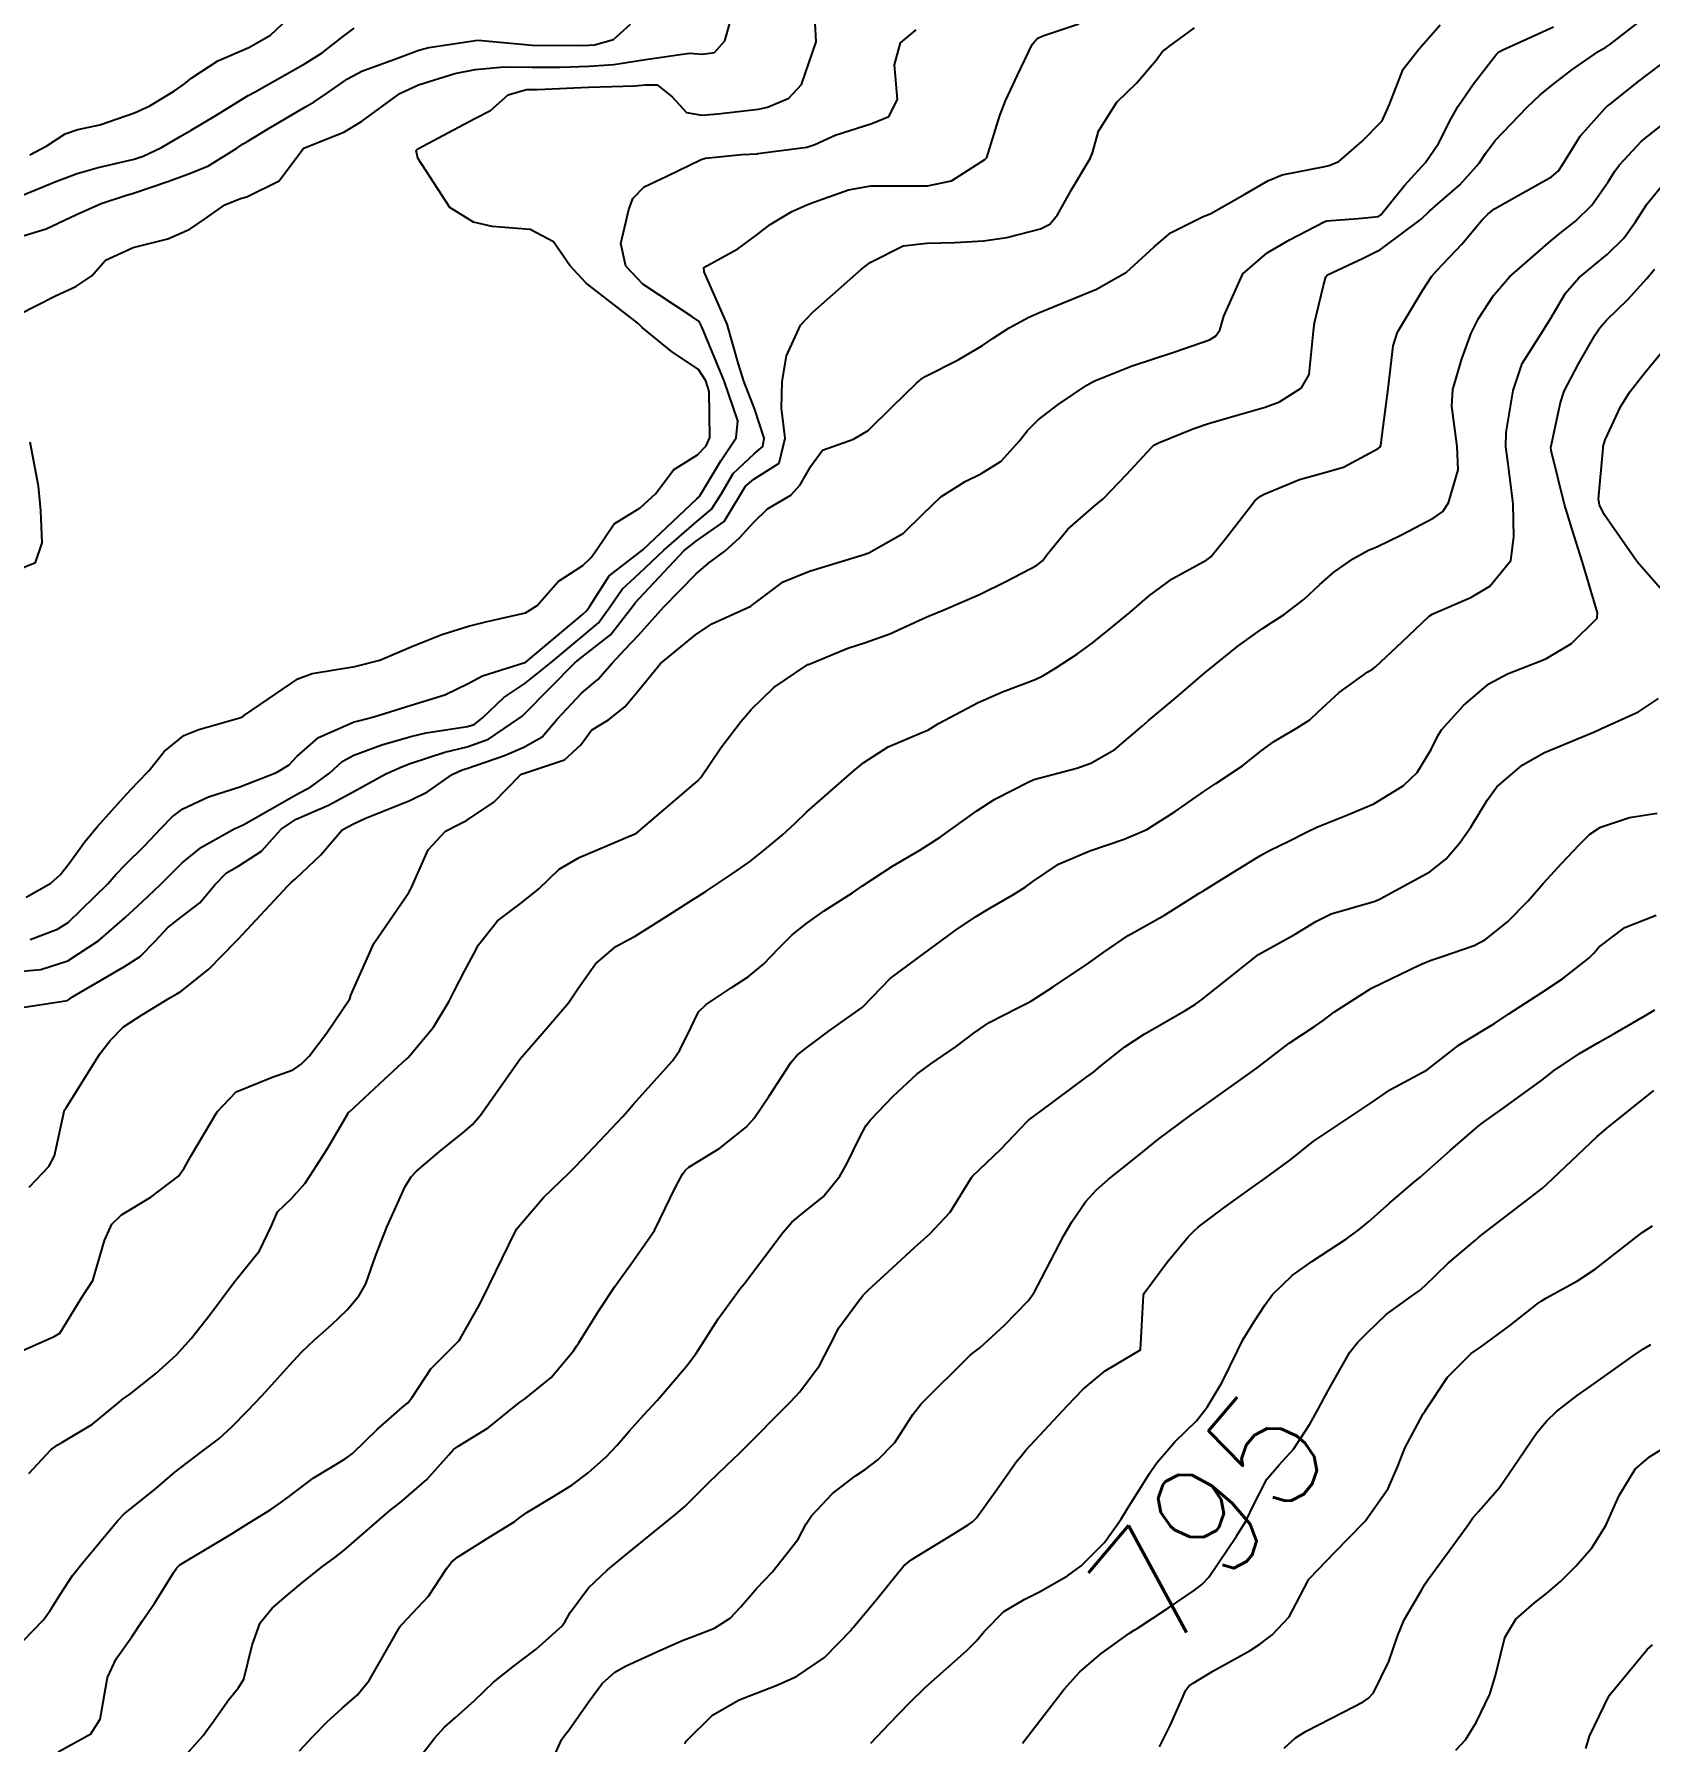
# Model space of a CAD drawing. Header units: metres. Extents: x 307586 to 320046, y 7427249 to 7434250.
# Drawn here: x 319007.4 to 319064.4, y 7429975.6 to 7430035.9 of the extents above; entities that cross this region are included whole.
import ezdxf
from ezdxf.enums import TextEntityAlignment as Align

# ---------------------------------------------------------------- set-up
doc = ezdxf.new("R2010")
doc.units = ezdxf.units.M
doc.header["$MEASUREMENT"] = 0
for name, color, linetype in [('Cotas', 45, 'Continuous'), ('Curvas de Nivel 1m', 11, 'Continuous'), ('Curvas de Nivel 5m', 15, 'Continuous')]:
    doc.layers.add(name, color=color, linetype=linetype)
doc.styles.add('Style-STANDARD', font='STANDARD.shx')

msp = doc.modelspace()

# ---------------------------------------------------------------- linework, layer by layer
at = {"layer": 'Curvas de Nivel 1m', "flags": 128}
for points, elevation in [([(319006.874, 7430025.962), (319008.171, 7430026.62), (319008.889, 7430026.955), (319009.452, 7430027.334), (319009.942, 7430027.884), (319010.908, 7430028.332), (319012.138, 7430028.63), (319012.914, 7430028.975), (319013.429, 7430029.333), (319014.144, 7430029.838), (319014.702, 7430030.056), (319014.927, 7430030.119), (319016.064, 7430030.685), (319016.894, 7430031.801), (319016.953, 7430031.844), (319018.348, 7430032.397), (319018.963, 7430032.779), (319020.322, 7430033.76), (319020.976, 7430034.071), (319022.255, 7430034.463), (319022.982, 7430034.615), (319023.995, 7430034.708), (319024.983, 7430034.689), (319025.975, 7430034.687), (319026.983, 7430034.724), (319027.873, 7430034.782), (319028.986, 7430034.965), (319030.543, 7430035.184), (319030.996, 7430035.155), (319031.414, 7430035.208), (319031.782, 7430035.622), (319032.053, 7430036.579)], 779), ([(319006.601, 7430002.758), (319007.653, 7430002.859), (319008.606, 7430003.166), (319009.704, 7430003.884), (319010.621, 7430004.675), (319011.239, 7430005.252), (319011.878, 7430005.858), (319012.257, 7430006.236), (319012.644, 7430006.62), (319013.327, 7430007.169), (319014.501, 7430007.832), (319014.612, 7430007.882), (319014.664, 7430007.902), (319014.813, 7430007.977), (319016.675, 7430009.026), (319017.174, 7430009.299), (319017.838, 7430009.788), (319018.284, 7430010.189), (319018.692, 7430010.418), (319019.679, 7430010.784), (319020.703, 7430011.081), (319021.249, 7430011.2), (319022.708, 7430011.427), (319022.938, 7430011.499), (319023.219, 7430011.725), (319023.988, 7430012.45), (319024.725, 7430012.941), (319025.675, 7430013.696), (319026.742, 7430014.592), (319027.329, 7430015.092), (319027.752, 7430015.67), (319028.159, 7430016.269), (319028.771, 7430016.84), (319029.635, 7430017.647), (319030.793, 7430018.66), (319031.319, 7430019.103), (319031.657, 7430019.621), (319032.082, 7430020.35), (319032.825, 7430021.063), (319033.123, 7430021.312), (319033.176, 7430021.607), (319032.843, 7430022.613), (319032.452, 7430023.614), (319032.265, 7430024.21), (319031.865, 7430025.62), (319031.054, 7430027.475), (319031.039, 7430027.629), (319032.242, 7430028.285), (319032.915, 7430028.775), (319033.387, 7430029.137), (319034.144, 7430029.598), (319034.681, 7430029.838), (319034.928, 7430029.93), (319036.142, 7430030.364), (319036.937, 7430030.505), (319037.985, 7430030.502), (319038.937, 7430030.501), (319039.783, 7430030.684), (319040.952, 7430031.429), (319040.994, 7430031.468), (319041.022, 7430031.509), (319041.49, 7430032.982), (319041.679, 7430033.503), (319042.097, 7430034.388), (319042.63, 7430035.494), (319042.798, 7430035.699), (319043.006, 7430035.802), (319044.266, 7430036.222)], 782), ([(319006.911, 7430028.702), (319007.841, 7430028.983), (319008.919, 7430029.491), (319009.786, 7430029.887), (319010.64, 7430030.162), (319010.929, 7430030.244), (319012.138, 7430030.655), (319012.939, 7430030.951), (319013.571, 7430031.216), (319014.565, 7430031.834), (319014.796, 7430031.99), (319014.955, 7430032.087), (319015.649, 7430032.509), (319016.968, 7430033.285), (319017.292, 7430033.474), (319017.768, 7430033.792), (319018.478, 7430034.284), (319018.981, 7430034.556), (319020.234, 7430035.01), (319020.988, 7430035.29), (319021.348, 7430035.388), (319022.992, 7430035.638), (319023.081, 7430035.64), (319024.991, 7430035.473), (319026.766, 7430035.459), (319026.991, 7430035.467), (319027.185, 7430035.484), (319027.855, 7430035.671), (319028.452, 7430036.215)], 778), ([(319006.926, 7430030.146), (319008.186, 7430030.656), (319008.939, 7430030.943), (319009.674, 7430031.156), (319010.947, 7430031.442), (319011.266, 7430031.548), (319011.906, 7430031.86), (319012.569, 7430032.242), (319012.959, 7430032.469), (319013.823, 7430032.983), (319014.971, 7430033.687), (319015.212, 7430033.826), (319016.983, 7430034.825), (319017.58, 7430035.201), (319018.328, 7430035.787), (319018.709, 7430036.071)], 777), ([(319006.994, 7430001.509), (319008.591, 7430001.766), (319008.674, 7430001.816), (319008.777, 7430001.897), (319010.604, 7430002.961), (319011.162, 7430003.31), (319011.693, 7430003.859), (319012.136, 7430004.337), (319012.622, 7430004.712), (319013.263, 7430005.207), (319013.791, 7430005.838), (319014.21, 7430006.263), (319014.643, 7430006.509), (319015.441, 7430007.028), (319016.138, 7430007.808), (319016.667, 7430008.163), (319017.805, 7430008.656), (319018.676, 7430009.119), (319019.829, 7430009.763), (319020.418, 7430010.023), (319020.689, 7430010.128), (319021.909, 7430010.523), (319022.698, 7430010.707), (319023.447, 7430010.977), (319024.522, 7430011.712), (319024.629, 7430011.796), (319024.715, 7430011.871), (319026.499, 7430013.684), (319026.735, 7430013.874), (319027.748, 7430014.665), (319028.523, 7430015.662), (319028.619, 7430015.797), (319028.757, 7430015.942), (319030.345, 7430017.637), (319030.786, 7430017.978), (319031.755, 7430018.659), (319032.341, 7430019.615), (319032.508, 7430019.912), (319032.811, 7430020.156), (319033.695, 7430020.726), (319033.91, 7430021.599), (319033.78, 7430022.664), (319033.807, 7430023.6), (319033.957, 7430024.509), (319034.449, 7430025.594), (319034.66, 7430025.817), (319034.887, 7430026.045), (319036.602, 7430027.565), (319036.905, 7430027.798), (319038.075, 7430028.384), (319038.912, 7430028.483), (319039.893, 7430028.505), (319040.914, 7430028.57), (319041.735, 7430028.682), (319042.918, 7430028.987), (319043.249, 7430029.157), (319043.524, 7430029.484), (319044.027, 7430030.389), (319044.675, 7430031.473), (319044.757, 7430031.67), (319044.963, 7430032.431), (319045.611, 7430033.46), (319046.308, 7430034.125), (319046.995, 7430034.936), (319047.209, 7430035.229), (319047.468, 7430035.435), (319048.357, 7430036.079)], 783), ([(319007.227, 7429985.069), (319008.011, 7429985.904), (319008.229, 7429986.068), (319008.397, 7429986.163), (319009.474, 7429986.817), (319010.419, 7429987.589), (319010.574, 7429987.715), (319010.779, 7429987.866), (319011.695, 7429988.592), (319012.437, 7429989.263), (319012.96, 7429989.842), (319013.616, 7429990.672), (319014.473, 7429991.82), (319015.367, 7429992.928), (319015.796, 7429993.807), (319016.001, 7429994.301), (319016.503, 7429994.778), (319016.983, 7429995.321), (319017.281, 7429995.792), (319017.767, 7429996.544), (319018.492, 7429997.781), (319018.512, 7429997.811), (319018.543, 7429997.836), (319019.777, 7429998.984), (319020.563, 7429999.711), (319020.585, 7429999.727), (319020.608, 7429999.75), (319021.503, 7430000.817), (319022.059, 7430001.735), (319022.237, 7430002.093), (319022.604, 7430002.793), (319022.925, 7430003.411), (319023.098, 7430003.725), (319023.77, 7430004.57), (319024.628, 7430005.218), (319025.221, 7430005.701), (319025.938, 7430006.396), (319026.65, 7430006.811), (319027.262, 7430007.066), (319028.663, 7430007.66), (319030.68, 7430009.382), (319030.816, 7430009.495), (319030.932, 7430009.628), (319031.641, 7430010.679), (319032.355, 7430011.614), (319032.522, 7430011.805), (319032.717, 7430012.026), (319033.517, 7430012.81), (319034.673, 7430013.591), (319034.711, 7430013.612), (319034.733, 7430013.622), (319036.119, 7430014.192), (319036.745, 7430014.398), (319037.603, 7430014.698), (319038.758, 7430015.231), (319038.972, 7430015.325), (319039.483, 7430015.529), (319040.769, 7430016.092), (319041.722, 7430016.552), (319042.779, 7430017.107), (319042.99, 7430017.278), (319043.148, 7430017.486), (319043.881, 7430018.39), (319044.8, 7430019.188), (319045.124, 7430019.465), (319045.947, 7430020.322), (319046.83, 7430021.271), (319046.919, 7430021.352), (319047.084, 7430021.437), (319048.323, 7430021.94), (319048.84, 7430022.121), (319049.857, 7430022.418), (319050.846, 7430022.691), (319051.348, 7430022.885), (319052.122, 7430023.377), (319052.391, 7430023.844), (319052.549, 7430025.373), (319052.587, 7430025.672), (319052.899, 7430026.986), (319052.979, 7430027.292), (319053.048, 7430027.369), (319054.306, 7430027.959), (319054.912, 7430028.261), (319056.351, 7430029.329), (319056.639, 7430029.612), (319056.931, 7430029.873), (319057.717, 7430030.537), (319058.394, 7430031.306), (319058.618, 7430031.642), (319058.961, 7430032.102), (319060.085, 7430033.283), (319060.545, 7430033.711), (319060.985, 7430034.066), (319061.663, 7430034.594), (319062.618, 7430035.254), (319062.858, 7430035.398), (319063.005, 7430035.489), (319063.991, 7430036.262)], 786), ([(319007.24, 7429995.178), (319007.941, 7429995.906), (319008.137, 7429996.285), (319008.495, 7429997.9), (319008.515, 7429997.928), (319008.544, 7429997.969), (319009.738, 7429999.882), (319010.097, 7430000.35), (319010.577, 7430000.828), (319011.201, 7430001.247), (319012.208, 7430001.854), (319012.451, 7430001.995), (319012.595, 7430002.082), (319013.579, 7430002.865), (319014.517, 7430003.831), (319014.566, 7430003.878), (319014.614, 7430003.93), (319016.369, 7430005.804), (319016.502, 7430005.935), (319016.637, 7430006.06), (319017.538, 7430006.903), (319018.287, 7430007.784), (319018.528, 7430007.918), (319018.665, 7430007.981), (319019.079, 7430008.186), (319020.674, 7430008.823), (319021.293, 7430009.128), (319022.164, 7430009.735), (319022.514, 7430009.903), (319022.686, 7430009.952), (319024.008, 7430010.402), (319024.698, 7430010.695), (319025.34, 7430011.064), (319025.864, 7430011.693), (319026.722, 7430012.605), (319027.308, 7430013.093), (319027.814, 7430013.669), (319028.257, 7430014.146), (319028.743, 7430014.654), (319029.634, 7430015.647), (319030.775, 7430016.811), (319031.21, 7430017.194), (319031.778, 7430017.62), (319032.307, 7430018.095), (319032.793, 7430018.63), (319033.291, 7430019.112), (319034.11, 7430019.597), (319034.443, 7430019.959), (319034.818, 7430020.61), (319035.232, 7430021.178), (319036.326, 7430021.568), (319036.836, 7430021.872), (319037.686, 7430022.71), (319038.54, 7430023.543), (319038.712, 7430023.685), (319038.856, 7430023.776), (319040.018, 7430024.37), (319040.873, 7430024.873), (319041.248, 7430025.136), (319041.811, 7430025.501), (319042.511, 7430025.87), (319042.888, 7430026.035), (319043.918, 7430026.454), (319044.897, 7430026.865), (319045.956, 7430027.454), (319046.912, 7430028.336), (319047.504, 7430028.847), (319048.661, 7430029.423), (319048.849, 7430029.496), (319048.925, 7430029.534), (319050.126, 7430030.211), (319050.942, 7430030.686), (319051.443, 7430030.888), (319052.95, 7430031.191), (319053.101, 7430031.218), (319053.445, 7430031.365), (319054.25, 7430032.068), (319054.967, 7430032.793), (319055.223, 7430033.346), (319055.71, 7430034.621), (319056.264, 7430035.331), (319057.012, 7430036.19)], 784), ([(319007.266, 7430031.599), (319007.872, 7430031.911), (319008.517, 7430032.345), (319008.959, 7430032.498), (319009.735, 7430032.663), (319010.965, 7430033.08), (319011.499, 7430033.333), (319012.376, 7430033.856), (319012.719, 7430034.109), (319012.978, 7430034.317), (319013.904, 7430034.921), (319014.988, 7430035.387), (319015.755, 7430035.819), (319016.393, 7430036.418)], 776), ([(319007.282, 7430003.913), (319008.241, 7430004.279), (319008.619, 7430004.517), (319010.013, 7430005.879), (319010.305, 7430006.208), (319010.643, 7430006.566), (319011.306, 7430007.211), (319011.912, 7430007.858), (319012.283, 7430008.237), (319012.67, 7430008.525), (319013.572, 7430008.943), (319014.678, 7430009.306), (319015.968, 7430009.811), (319016.411, 7430010.08), (319016.691, 7430010.367), (319017.452, 7430011.042), (319018.71, 7430011.59), (319018.858, 7430011.631), (319019.399, 7430011.77), (319020.717, 7430012.184), (319021.908, 7430012.551), (319022.725, 7430012.945), (319023.237, 7430013.216), (319024.733, 7430013.688), (319024.773, 7430013.709), (319026.75, 7430015.373), (319026.911, 7430015.519), (319027.023, 7430015.677), (319027.7, 7430016.74), (319028.782, 7430017.581), (319028.886, 7430017.658), (319030.801, 7430019.466), (319030.885, 7430019.547), (319030.942, 7430019.629), (319031.637, 7430020.805), (319032.181, 7430021.617), (319032.245, 7430022.21), (319031.761, 7430023.621), (319030.971, 7430025.529), (319030.928, 7430025.629), (319030.874, 7430025.715), (319030.617, 7430025.894), (319028.894, 7430027.039), (319028.292, 7430027.666), (319028.114, 7430028.465), (319028.399, 7430029.665), (319028.533, 7430030.06), (319028.935, 7430030.468), (319029.742, 7430030.847), (319030.95, 7430031.436), (319031.101, 7430031.478), (319032.389, 7430031.616), (319032.925, 7430031.639), (319032.953, 7430031.642), (319034.675, 7430031.873), (319034.957, 7430031.958), (319035.677, 7430032.296), (319036.964, 7430032.708), (319037.57, 7430032.951), (319037.878, 7430033.551), (319037.774, 7430034.769), (319037.976, 7430035.55), (319038.539, 7430036.013)], 781), ([(319007.043, 7429979.185), (319007.751, 7429979.906), (319007.987, 7429980.245), (319008.337, 7429980.808), (319008.771, 7429981.469), (319009.1, 7429981.889), (319010.368, 7429983.416), (319010.593, 7429983.645), (319010.866, 7429983.865), (319011.704, 7429984.532), (319012.386, 7429985.126), (319013.323, 7429985.836), (319013.935, 7429986.292), (319014.407, 7429986.726), (319014.945, 7429987.285), (319015.452, 7429987.81), (319015.913, 7429988.32), (319016.434, 7429988.91), (319016.863, 7429989.371), (319017.306, 7429989.791), (319017.913, 7429990.324), (319018.459, 7429990.847), (319018.885, 7429991.356), (319019.121, 7429991.77), (319019.465, 7429992.747), (319019.857, 7429993.76), (319020.507, 7429995.196), (319020.717, 7429995.542), (319020.908, 7429995.746), (319021.776, 7429996.485), (319022.533, 7429997.077), (319022.882, 7429997.381), (319023.17, 7429997.721), (319024.563, 7429999.7), (319025.497, 7430000.779), (319026.265, 7430001.685), (319026.598, 7430002.17), (319027.226, 7430003.055), (319027.941, 7430003.667), (319028.378, 7430003.9), (319028.617, 7430004.028), (319029.7, 7430004.715), (319030.638, 7430005.313), (319030.834, 7430005.434), (319031.126, 7430005.625), (319032.037, 7430006.228), (319032.653, 7430006.658), (319033.185, 7430007.077), (319033.811, 7430007.599), (319034.249, 7430008.012), (319034.671, 7430008.423), (319035.988, 7430009.57), (319036.362, 7430009.891), (319036.692, 7430010.154), (319037.541, 7430010.711), (319038.708, 7430011.202), (319038.941, 7430011.305), (319039.323, 7430011.531), (319040.721, 7430012.274), (319041.578, 7430012.647), (319042.729, 7430013.092), (319043.002, 7430013.216), (319043.445, 7430013.483), (319044.224, 7430013.992), (319044.746, 7430014.369), (319045.356, 7430014.859), (319046.071, 7430015.45), (319046.769, 7430016.052), (319047.566, 7430016.641), (319048.782, 7430017.31), (319048.923, 7430017.418), (319049.469, 7430018.089), (319050.482, 7430019.395), (319050.652, 7430019.545), (319050.806, 7430019.622), (319052.051, 7430020.141), (319052.818, 7430020.353), (319053.608, 7430020.575), (319054.831, 7430021.232), (319054.895, 7430021.286), (319054.925, 7430021.349), (319054.936, 7430021.45), (319055.178, 7430023.345), (319055.36, 7430024.858), (319055.518, 7430025.34), (319056.389, 7430026.818), (319056.726, 7430027.323), (319056.905, 7430027.519), (319057.778, 7430028.448), (319058.497, 7430029.304), (319058.707, 7430029.521), (319058.929, 7430029.695), (319059.955, 7430030.267), (319060.946, 7430030.824), (319061.188, 7430031.029), (319061.349, 7430031.266), (319061.962, 7430032.261), (319062.839, 7430033.251), (319062.911, 7430033.314), (319062.975, 7430033.364), (319064.023, 7430034.204), (319064.999, 7430034.942)], 787), ([(319008.266, 7429975.254), (319009.414, 7429975.883), (319009.754, 7429976.404), (319010.006, 7429977.874), (319010.31, 7429978.531), (319010.868, 7429979.314), (319011.227, 7429979.861), (319011.676, 7429980.513), (319012.349, 7429981.597), (319012.451, 7429981.749), (319012.564, 7429981.847), (319014.364, 7429982.936), (319014.914, 7429983.268), (319015.77, 7429983.806), (319016.127, 7429984.05), (319016.377, 7429984.24), (319017.267, 7429984.909), (319018.391, 7429985.589), (319018.647, 7429985.776), (319019.527, 7429986.642), (319020.418, 7429987.413), (319020.596, 7429987.572), (319020.745, 7429987.747), (319021.41, 7429988.764), (319022.378, 7429989.731), (319022.409, 7429989.764), (319022.444, 7429989.82), (319023.137, 7429991.045), (319023.469, 7429991.715), (319024.392, 7429993.602), (319024.449, 7429993.701), (319024.494, 7429993.762), (319025.386, 7429994.809), (319026.288, 7429995.682), (319026.404, 7429995.792), (319026.516, 7429995.907), (319027.383, 7429996.818), (319028.181, 7429997.664), (319028.348, 7429997.859), (319028.547, 7429998.096), (319029.935, 7429999.639), (319030.196, 7430000.008), (319030.58, 7430000.801), (319030.858, 7430001.358), (319031.121, 7430001.625), (319032.009, 7430002.206), (319032.603, 7430002.596), (319033.16, 7430003.052), (319033.679, 7430003.599), (319034.146, 7430004.068), (319034.626, 7430004.457), (319035.292, 7430004.922), (319036.282, 7430005.565), (319036.645, 7430005.811), (319037.703, 7430006.499), (319038.658, 7430007.065), (319039.379, 7430007.529), (319040.672, 7430008.459), (319041.309, 7430008.871), (319042.535, 7430009.491), (319042.635, 7430009.539), (319042.684, 7430009.557), (319044.2, 7430009.965), (319044.693, 7430010.132), (319045.543, 7430010.614), (319046.505, 7430011.443), (319046.715, 7430011.629), (319047.707, 7430012.447), (319048.732, 7430013.33), (319048.834, 7430013.418), (319049.881, 7430014.268), (319050.755, 7430014.887), (319051.061, 7430015.084), (319051.513, 7430015.383), (319052.221, 7430015.923), (319052.774, 7430016.437), (319053.271, 7430016.872), (319053.963, 7430017.358), (319054.492, 7430017.647), (319054.787, 7430017.774), (319055.65, 7430018.195), (319056.798, 7430018.789), (319057.106, 7430019.011), (319057.309, 7430019.315), (319057.652, 7430020.48), (319057.619, 7430021.312), (319057.427, 7430022.734), (319057.465, 7430023.314), (319057.782, 7430024.399), (319058.108, 7430025.308), (319058.37, 7430025.823), (319058.896, 7430026.635), (319059.459, 7430027.292), (319060.916, 7430028.567), (319061.305, 7430028.881), (319061.791, 7430029.261), (319062.365, 7430029.822), (319062.944, 7430030.645), (319063.177, 7430031.02), (319063.347, 7430031.246), (319064.114, 7430032.085), (319064.968, 7430032.749)], 788), ([(319012.26, 7429974.572), (319013.382, 7429975.833), (319013.76, 7429976.349), (319014.292, 7429977.104), (319014.615, 7429977.5), (319014.814, 7429977.815), (319015.108, 7429979.019), (319015.391, 7429979.809), (319015.819, 7429980.317), (319016.338, 7429980.774), (319016.895, 7429981.245), (319017.596, 7429981.788), (319018.032, 7429982.108), (319018.359, 7429982.373), (319019.96, 7429983.756), (319020.376, 7429984.085), (319021.266, 7429984.86), (319022.043, 7429985.734), (319022.212, 7429985.915), (319022.398, 7429986.049), (319023.438, 7429986.684), (319024.42, 7429987.479), (319024.542, 7429987.578), (319024.711, 7429987.697), (319025.656, 7429988.463), (319026.44, 7429989.401), (319026.556, 7429989.564), (319026.633, 7429989.678), (319027.329, 7429990.802), (319027.909, 7429991.666), (319028.137, 7429992.003), (319028.481, 7429992.466), (319029.306, 7429993.648), (319030.044, 7429995.173), (319030.289, 7429995.633), (319030.383, 7429995.764), (319030.517, 7429995.887), (319031.603, 7429996.548), (319032.54, 7429997.289), (319032.816, 7429997.606), (319033.331, 7429998.379), (319034.124, 7429999.587), (319034.329, 7429999.821), (319034.569, 7430000.019), (319035.466, 7430000.69), (319036.592, 7430001.489), (319036.633, 7430001.519), (319036.674, 7430001.559), (319037.62, 7430002.533), (319038.61, 7430003.283), (319038.968, 7430003.535), (319039.912, 7430004.232), (319040.631, 7430004.719), (319041.127, 7430005.014), (319041.962, 7430005.497), (319042.375, 7430005.764), (319042.648, 7430005.966), (319043.559, 7430006.576), (319044.659, 7430007.041), (319045.871, 7430007.452), (319046.667, 7430007.801), (319047.674, 7430008.429), (319048.68, 7430009.133), (319049.106, 7430009.414), (319050.046, 7430010.046), (319050.701, 7430010.569), (319051.176, 7430010.915), (319051.968, 7430011.377), (319052.419, 7430011.67), (319052.719, 7430011.945), (319053.455, 7430012.634), (319054.47, 7430013.353), (319054.63, 7430013.455), (319054.736, 7430013.536), (319055.672, 7430014.413), (319056.634, 7430015.322), (319056.764, 7430015.405), (319058.095, 7430015.981), (319058.774, 7430016.377), (319059.512, 7430017.289), (319059.62, 7430018.116), (319059.588, 7430019.288), (319059.42, 7430020.695), (319059.331, 7430021.293), (319059.351, 7430021.805), (319059.596, 7430023.289), (319059.912, 7430024.239), (319060.572, 7430025.275), (319060.888, 7430025.773), (319061.444, 7430026.718), (319061.907, 7430027.26), (319062.45, 7430027.712), (319062.911, 7430028.085), (319063.498, 7430028.663), (319063.906, 7430029.24), (319064.306, 7430029.863), (319064.944, 7430030.632)], 789), ([(319064.774, 7430016.307), (319063.972, 7430017.238), (319062.8, 7430018.912), (319062.64, 7430019.252), (319062.603, 7430019.455), (319062.763, 7430021.251), (319062.773, 7430021.311), (319062.836, 7430021.542), (319063.382, 7430022.71), (319063.706, 7430023.241), (319064.216, 7430023.883), (319064.875, 7430024.688)], 791), ([(319006.768, 7430016.929), (319007.464, 7430017.221), (319007.698, 7430017.911), (319007.651, 7430019.055), (319007.568, 7430019.912), (319007.276, 7430021.465)], 779), ([(319020.988, 7429975.021), (319021.543, 7429975.737), (319021.891, 7429976.122), (319022.284, 7429976.463), (319022.948, 7429977.065), (319023.628, 7429977.71), (319024.308, 7429978.25), (319025.134, 7429978.872), (319026.029, 7429979.683), (319026.153, 7429979.854), (319026.33, 7429980.169), (319026.979, 7429981.038), (319027.631, 7429981.667), (319028.032, 7429981.987), (319028.359, 7429982.258), (319030.054, 7429983.635), (319030.376, 7429983.913), (319031.235, 7429984.77), (319032.109, 7429985.613), (319032.26, 7429985.756), (319032.406, 7429985.9), (319034.084, 7429987.585), (319034.427, 7429987.953), (319035.121, 7429988.888), (319035.471, 7429989.57), (319035.804, 7429990.215), (319036.466, 7429991.111), (319036.666, 7429991.362), (319036.853, 7429991.556), (319037.698, 7429992.33), (319038.488, 7429993.064), (319039.02, 7429993.532), (319039.732, 7429994.295), (319040.487, 7429995.511), (319040.523, 7429995.56), (319041.52, 7429996.513), (319042.443, 7429997.491), (319042.493, 7429997.541), (319042.544, 7429997.576), (319042.901, 7429997.839), (319044.559, 7429999.063), (319044.784, 7429999.234), (319045.048, 7429999.455), (319045.895, 7430000.124), (319046.58, 7430000.57), (319047.133, 7430000.886), (319048.04, 7430001.426), (319048.382, 7430001.635), (319048.597, 7430001.784), (319050.613, 7430003.39), (319051.903, 7430004.098), (319052.631, 7430004.555), (319053.176, 7430004.823), (319054.641, 7430005.243), (319054.722, 7430005.269), (319054.9, 7430005.346), (319056.653, 7430006.298), (319057.22, 7430006.752), (319057.696, 7430007.31), (319058.099, 7430007.875), (319058.678, 7430008.828), (319059.015, 7430009.295), (319059.909, 7430010.068), (319060.702, 7430010.509), (319061.239, 7430010.731), (319062.486, 7430011.252), (319062.64, 7430011.325), (319062.714, 7430011.358), (319064.01, 7430011.947), (319064.725, 7430012.418)], 791), ([(319025.48, 7429974.469), (319026.027, 7429975.682), (319026.128, 7429975.829), (319026.278, 7429976.018), (319026.968, 7429976.998), (319027.462, 7429977.668), (319027.908, 7429978.063), (319028.309, 7429978.291), (319029.517, 7429978.844), (319030.319, 7429979.192), (319030.636, 7429979.31), (319031.416, 7429979.619), (319031.972, 7429979.969), (319032.334, 7429980.362), (319032.914, 7429981.032), (319033.457, 7429981.593), (319034.365, 7429982.762), (319034.654, 7429983.293), (319034.836, 7429983.575), (319035.587, 7429984.366), (319036.394, 7429984.994), (319036.734, 7429985.22), (319037.177, 7429985.552), (319037.786, 7429986.169), (319038.419, 7429987.155), (319038.706, 7429987.536), (319040.44, 7429989.243), (319040.587, 7429989.363), (319040.775, 7429989.507), (319041.647, 7429990.306), (319042.468, 7429991.154), (319042.618, 7429991.34), (319042.712, 7429991.486), (319042.953, 7429991.958), (319043.744, 7429993.471), (319044.019, 7429993.948), (319044.511, 7429994.658), (319044.89, 7429995.084), (319045.306, 7429995.452), (319045.988, 7429995.985), (319046.533, 7429996.423), (319047.096, 7429996.876), (319047.818, 7429997.427), (319048.238, 7429997.731), (319048.548, 7429997.95), (319050.563, 7429999.39), (319051.696, 7430000.259), (319052.585, 7430000.847), (319052.893, 7430001.061), (319053.288, 7430001.36), (319054.601, 7430002.193), (319056.306, 7430003.019), (319056.611, 7430003.147), (319056.734, 7430003.197), (319057.086, 7430003.315), (319058.219, 7430003.703), (319058.622, 7430003.914), (319059.387, 7430004.533), (319060.12, 7430005.278), (319060.649, 7430005.888), (319061.31, 7430006.61), (319061.925, 7430007.257), (319062.294, 7430007.627), (319062.669, 7430007.877), (319063.692, 7430008.221), (319064.674, 7430008.377)], 792), ([(319030.369, 7429975.532), (319030.42, 7429975.629), (319031.354, 7429976.552), (319032.295, 7429977.087), (319033.599, 7429977.591), (319034.306, 7429977.906), (319035.298, 7429978.585), (319036.248, 7429979.561), (319036.279, 7429979.605), (319036.324, 7429979.656), (319037.19, 7429980.702), (319037.869, 7429981.545), (319038.09, 7429981.809), (319038.358, 7429982.024), (319039.684, 7429982.839), (319040.37, 7429983.262), (319040.517, 7429983.363), (319040.663, 7429983.507), (319041.38, 7429984.508), (319042.078, 7429985.493), (319042.222, 7429985.675), (319042.407, 7429985.892), (319043.867, 7429987.468), (319044.429, 7429988.051), (319045.195, 7429988.693), (319046.443, 7429989.44), (319046.547, 7429991.364), (319046.571, 7429991.439), (319047.388, 7429992.527), (319048.134, 7429993.424), (319048.311, 7429993.606), (319048.498, 7429993.775), (319049.43, 7429994.485), (319050.521, 7429995.258), (319050.598, 7429995.314), (319050.708, 7429995.388), (319051.754, 7429996.154), (319052.537, 7429996.782), (319053.385, 7429997.357), (319054.551, 7429998.131), (319055.268, 7429998.621), (319056.563, 7429999.32), (319057.684, 7430000.201), (319058.584, 7430000.738), (319058.935, 7430000.948), (319059.437, 7430001.287), (319060.601, 7430002.044), (319061.337, 7430002.531), (319062.261, 7430003.254), (319062.437, 7430003.43), (319062.619, 7430003.638), (319063.535, 7430004.335), (319064.636, 7430004.771)], 793), ([(319036.939, 7429975.553), (319037.589, 7429976.248), (319038.297, 7429976.985), (319038.858, 7429977.532), (319040.316, 7429978.831), (319040.657, 7429979.169), (319040.936, 7429979.504), (319041.629, 7429980.201), (319042.34, 7429980.63), (319042.912, 7429980.914), (319043.875, 7429981.467), (319044.356, 7429981.817), (319045.178, 7429982.638), (319045.753, 7429983.446), (319045.984, 7429983.839), (319046.388, 7429984.471), (319046.764, 7429985.069), (319047.007, 7429985.434), (319047.653, 7429986.185), (319048.418, 7429986.935), (319048.802, 7429987.414), (319049.324, 7429988.299), (319049.867, 7429989.399), (319050.06, 7429989.784), (319050.459, 7429990.435), (319050.836, 7429991.017), (319051.103, 7429991.384), (319051.793, 7429992.064), (319052.485, 7429992.558), (319053.718, 7429993.352), (319054.166, 7429993.677), (319054.502, 7429993.962), (319055.229, 7429994.616), (319056.06, 7429995.325), (319056.314, 7429995.533), (319056.527, 7429995.718), (319057.371, 7429996.475), (319058.331, 7429997.302), (319058.448, 7429997.396), (319058.545, 7429997.467), (319059.192, 7429997.933), (319060.559, 7429998.916), (319060.758, 7429999.071), (319060.998, 7429999.266), (319061.934, 7429999.895), (319062.578, 7430000.271), (319063.201, 7430000.623), (319064.242, 7430001.225), (319064.595, 7430001.429)], 794), ([(319047.112, 7429975.432), (319047.507, 7429976.211), (319048.046, 7429977.423), (319048.157, 7429977.569), (319048.306, 7429977.68), (319049.002, 7429978.102), (319050.317, 7429978.832), (319050.655, 7429979.051), (319051.091, 7429979.382), (319051.692, 7429980.017), (319052.351, 7429981.272), (319052.381, 7429981.341), (319052.403, 7429981.369), (319053.307, 7429982.3), (319054.328, 7429983.341), (319054.349, 7429983.365), (319054.374, 7429983.389), (319055.179, 7429984.545), (319055.53, 7429985.329), (319055.767, 7429985.969), (319056.421, 7429987.173), (319056.478, 7429987.264), (319056.516, 7429987.319), (319057.271, 7429988.475), (319058.113, 7429989.303), (319058.305, 7429989.441), (319058.446, 7429989.532), (319059.46, 7429990.282), (319060.47, 7429991.079), (319060.581, 7429991.159), (319060.772, 7429991.267), (319061.866, 7429991.869), (319062.483, 7429992.286), (319063.705, 7429993.232), (319064.148, 7429993.576), (319064.502, 7429993.817)], 796), ([(319051.515, 7429975.378), (319051.915, 7429975.745), (319052.289, 7429975.984), (319053.601, 7429976.655), (319054.3, 7429977.013), (319054.495, 7429977.144), (319054.661, 7429977.336), (319055.205, 7429978.44), (319055.515, 7429979.328), (319055.75, 7429979.907), (319056.347, 7429980.934), (319056.49, 7429981.18), (319056.578, 7429981.318), (319057.332, 7429982.341), (319058.03, 7429983.303), (319058.173, 7429983.504), (319058.38, 7429983.748), (319059.106, 7429984.576), (319059.593, 7429985.282), (319060.415, 7429986.498), (319060.765, 7429986.921), (319061.126, 7429987.263), (319061.854, 7429987.83), (319062.433, 7429988.237), (319063.826, 7429989.229), (319064.194, 7429989.476), (319064.449, 7429989.62)], 797), ([(319057.567, 7429975.307), (319057.911, 7429975.68), (319058.293, 7429976.283), (319058.769, 7429977.293), (319058.968, 7429977.949), (319059.3, 7429979.285), (319059.684, 7429979.928), (319060.342, 7429980.509), (319060.771, 7429980.841), (319061.259, 7429981.261), (319061.807, 7429981.807), (319062.365, 7429982.456), (319062.863, 7429983.243), (319063.331, 7429984.293), (319063.896, 7429985.228), (319064.407, 7429985.66), (319065.365, 7429986.259)], 798), ([(319062.16, 7429975.376), (319062.288, 7429975.805), (319062.983, 7429977.24), (319064.319, 7429978.863), (319064.509, 7429979.03)], 799)]:
    msp.add_lwpolyline(points, dxfattribs=dict(at, elevation=elevation))
at = {"layer": 'Curvas de Nivel 5m', "flags": 128}
for points, elevation in [([(319007.139, 7430005.403), (319008.013, 7430005.906), (319008.341, 7430006.199), (319008.643, 7430006.587), (319009.199, 7430007.348), (319009.648, 7430007.885), (319010.675, 7430009.04), (319011.079, 7430009.466), (319011.464, 7430009.862), (319012.002, 7430010.548), (319012.702, 7430011.106), (319013.227, 7430011.323), (319014.712, 7430011.747), (319014.766, 7430011.775), (319014.845, 7430011.828), (319016.726, 7430013.106), (319017.224, 7430013.299), (319018.731, 7430013.542), (319019.613, 7430013.767), (319020.738, 7430014.249), (319021.806, 7430014.676), (319022.745, 7430014.972), (319023.35, 7430015.121), (319024.75, 7430015.434), (319025.163, 7430015.704), (319025.909, 7430016.55), (319026.774, 7430017.111), (319027.068, 7430017.388), (319027.263, 7430017.675), (319027.88, 7430018.581), (319028.798, 7430019.146), (319029.35, 7430019.652), (319029.968, 7430020.491), (319030.824, 7430021.02), (319031.128, 7430021.327), (319031.253, 7430021.626), (319031.227, 7430023.248), (319031.118, 7430023.627), (319030.857, 7430024.027), (319029.886, 7430024.668), (319028.871, 7430025.509), (319028.709, 7430025.662), (319026.894, 7430027.074), (319026.313, 7430027.689), (319025.744, 7430028.531), (319024.915, 7430028.963), (319023.573, 7430029.067), (319022.918, 7430029.227), (319022.079, 7430029.738), (319020.949, 7430031.486), (319020.898, 7430031.751), (319020.954, 7430031.815), (319022.213, 7430032.485), (319022.964, 7430032.881), (319023.522, 7430033.169), (319024.143, 7430033.718), (319024.786, 7430033.901), (319024.975, 7430033.906), (319025.176, 7430033.908), (319026.976, 7430033.983), (319028.612, 7430034.028), (319028.977, 7430034.071), (319029.395, 7430034.07), (319029.926, 7430033.646), (319030.428, 7430033.098), (319030.967, 7430033), (319031.542, 7430033.05), (319032.969, 7430033.215), (319033.292, 7430033.285), (319034.037, 7430033.599), (319034.492, 7430034.083), (319035.003, 7430035.59), (319034.903, 7430037.591)], 780), ([(319006.962, 7429989.39), (319008.124, 7429989.903), (319008.325, 7429990.021), (319008.448, 7429990.212), (319009.087, 7429991.267), (319009.486, 7429991.885), (319009.904, 7429993.295), (319010.164, 7429993.875), (319010.496, 7429994.204), (319011.537, 7429994.825), (319012.51, 7429995.558), (319012.713, 7429995.847), (319012.947, 7429996.271), (319013.875, 7429997.83), (319014.55, 7429998.534), (319015.789, 7429999.041), (319016.558, 7429999.314), (319016.841, 7429999.516), (319017.124, 7429999.794), (319017.744, 7430000.62), (319018.532, 7430001.781), (319018.555, 7430001.819), (319018.595, 7430001.949), (319019.398, 7430003.768), (319020.631, 7430005.574), (319020.7, 7430005.681), (319020.735, 7430005.749), (319021.317, 7430007.079), (319021.931, 7430007.737), (319022.409, 7430007.989), (319022.667, 7430008.116), (319023.636, 7430008.758), (319024.559, 7430009.711), (319024.639, 7430009.756), (319024.684, 7430009.769), (319026.126, 7430010.253), (319026.699, 7430010.785), (319027.083, 7430011.301), (319027.678, 7430011.67), (319028.256, 7430012.126), (319028.723, 7430012.687), (319029.509, 7430013.648), (319030.748, 7430014.659), (319031.325, 7430015.054), (319032.573, 7430015.612), (319032.699, 7430015.676), (319032.764, 7430015.72), (319033.84, 7430016.531), (319034.776, 7430016.909), (319036.737, 7430017.515), (319036.783, 7430017.531), (319036.805, 7430017.538), (319036.862, 7430017.559), (319038.089, 7430018.247), (319038.797, 7430018.939), (319039.402, 7430019.531), (319040.258, 7430020.072), (319040.815, 7430020.343), (319041.532, 7430020.793), (319042.165, 7430021.497), (319042.458, 7430021.873), (319042.841, 7430022.25), (319043.539, 7430022.79), (319044.558, 7430023.473), (319044.745, 7430023.581), (319044.855, 7430023.636), (319046.155, 7430024.16), (319046.867, 7430024.393), (319047.658, 7430024.645), (319048.878, 7430025.077), (319049.097, 7430025.199), (319049.251, 7430025.414), (319049.384, 7430025.908), (319050.061, 7430027.403), (319050.91, 7430028.136), (319051.7, 7430028.597), (319052.922, 7430029.235), (319053.024, 7430029.267), (319054.122, 7430029.358), (319054.848, 7430029.426), (319054.925, 7430029.482), (319055.765, 7430030.513), (319056.502, 7430031.327), (319056.96, 7430032.004), (319057.403, 7430032.881), (319057.655, 7430033.313), (319058.192, 7430034.101), (319059.001, 7430035.146), (319059.079, 7430035.221), (319059.203, 7430035.297), (319061.011, 7430036.117)], 785), ([(319016.78, 7429975.283), (319017.255, 7429975.79), (319017.759, 7429976.307), (319018.288, 7429976.795), (319018.809, 7429977.258), (319019.24, 7429977.766), (319020.322, 7429979.663), (319020.356, 7429979.716), (319020.388, 7429979.749), (319021.332, 7429980.746), (319021.975, 7429981.734), (319022.145, 7429981.942), (319022.357, 7429982.122), (319023.489, 7429982.838), (319024.37, 7429983.377), (319024.554, 7429983.515), (319024.8, 7429983.696), (319025.776, 7429984.289), (319026.383, 7429984.662), (319026.963, 7429985.098), (319027.606, 7429985.668), (319027.991, 7429986.072), (319028.406, 7429986.562), (319028.923, 7429987.145), (319029.393, 7429987.645), (319030.435, 7429988.86), (319030.765, 7429989.301), (319030.976, 7429989.625), (319031.551, 7429990.525), (319032.341, 7429991.611), (319032.401, 7429991.684), (319032.475, 7429991.773), (319033.841, 7429993.59), (319034.143, 7429993.941), (319034.503, 7429994.24), (319035.255, 7429994.83), (319035.841, 7429995.567), (319036.088, 7429996.004), (319036.536, 7429996.914), (319036.758, 7429997.34), (319036.921, 7429997.556), (319037.717, 7429998.383), (319038.559, 7429999.165), (319039.048, 7429999.533), (319039.948, 7430000.143), (319040.58, 7430000.625), (319041.105, 7430000.985), (319042.092, 7430001.495), (319042.427, 7430001.659), (319042.596, 7430001.75), (319043.366, 7430002.248), (319044.609, 7430003.075), (319045.154, 7430003.462), (319046.015, 7430004.056), (319046.627, 7430004.392), (319047.299, 7430004.767), (319048.322, 7430005.423), (319048.52, 7430005.545), (319048.645, 7430005.617), (319049.211, 7430005.974), (319050.658, 7430006.866), (319050.994, 7430007.053), (319051.683, 7430007.38), (319052.33, 7430007.71), (319052.668, 7430007.883), (319053.726, 7430008.306), (319054.676, 7430008.703), (319055.718, 7430009.334), (319056.21, 7430009.808), (319056.702, 7430010.621), (319056.931, 7430011.097), (319057.068, 7430011.316), (319057.849, 7430012.182), (319058.729, 7430012.93), (319059.389, 7430013.29), (319060.352, 7430013.662), (319060.741, 7430013.816), (319061.653, 7430014.357), (319062.557, 7430015.252), (319062.573, 7430015.444), (319062.032, 7430017.258), (319061.675, 7430018.381), (319061.402, 7430019.264), (319060.932, 7430021.169), (319060.927, 7430021.269), (319061.259, 7430022.856), (319061.396, 7430023.265), (319061.899, 7430024.228), (319062.487, 7430025.254), (319062.645, 7430025.492), (319062.888, 7430025.762), (319063.642, 7430026.496), (319064.308, 7430027.236), (319064.577, 7430027.563)], 790), ([(319042.284, 7429975.556), (319043.752, 7429977.468), (319044.309, 7429978.075), (319045.052, 7429978.716), (319046.058, 7429979.443), (319046.222, 7429979.544), (319046.325, 7429979.601), (319047.437, 7429980.329), (319048.346, 7429980.953), (319048.612, 7429981.153), (319048.853, 7429981.412), (319049.837, 7429982.867), (319050.163, 7429983.393), (319050.236, 7429983.531), (319050.38, 7429983.866), (319050.909, 7429984.871), (319051.336, 7429985.381), (319051.848, 7429985.936), (319052.417, 7429986.813), (319052.72, 7429987.366), (319053.069, 7429988), (319053.829, 7429989.349), (319054.1, 7429989.693), (319054.454, 7429990.053), (319055.117, 7429990.68), (319056.003, 7429991.325), (319056.277, 7429991.52), (319056.477, 7429991.7), (319057.305, 7429992.491), (319058.262, 7429993.302), (319058.387, 7429993.409), (319058.496, 7429993.501), (319059.515, 7429994.277), (319060.52, 7429995.053), (319060.639, 7429995.151), (319060.767, 7429995.268), (319062.54, 7429996.955), (319062.883, 7429997.245), (319064.557, 7429998.586)], 795)]:
    msp.add_lwpolyline(points, dxfattribs=dict(at, elevation=elevation))

# ---------------------------------------------------------------- texts
at = {"layer": 'Cotas', "style": 'Style-STANDARD'}
msp.add_text('795', height=4, rotation=49.72406, dxfattribs=at).set_placement((319048.86, 7429983.494, 795), align=Align.MIDDLE_CENTER)

doc.saveas('drawing.dxf')
